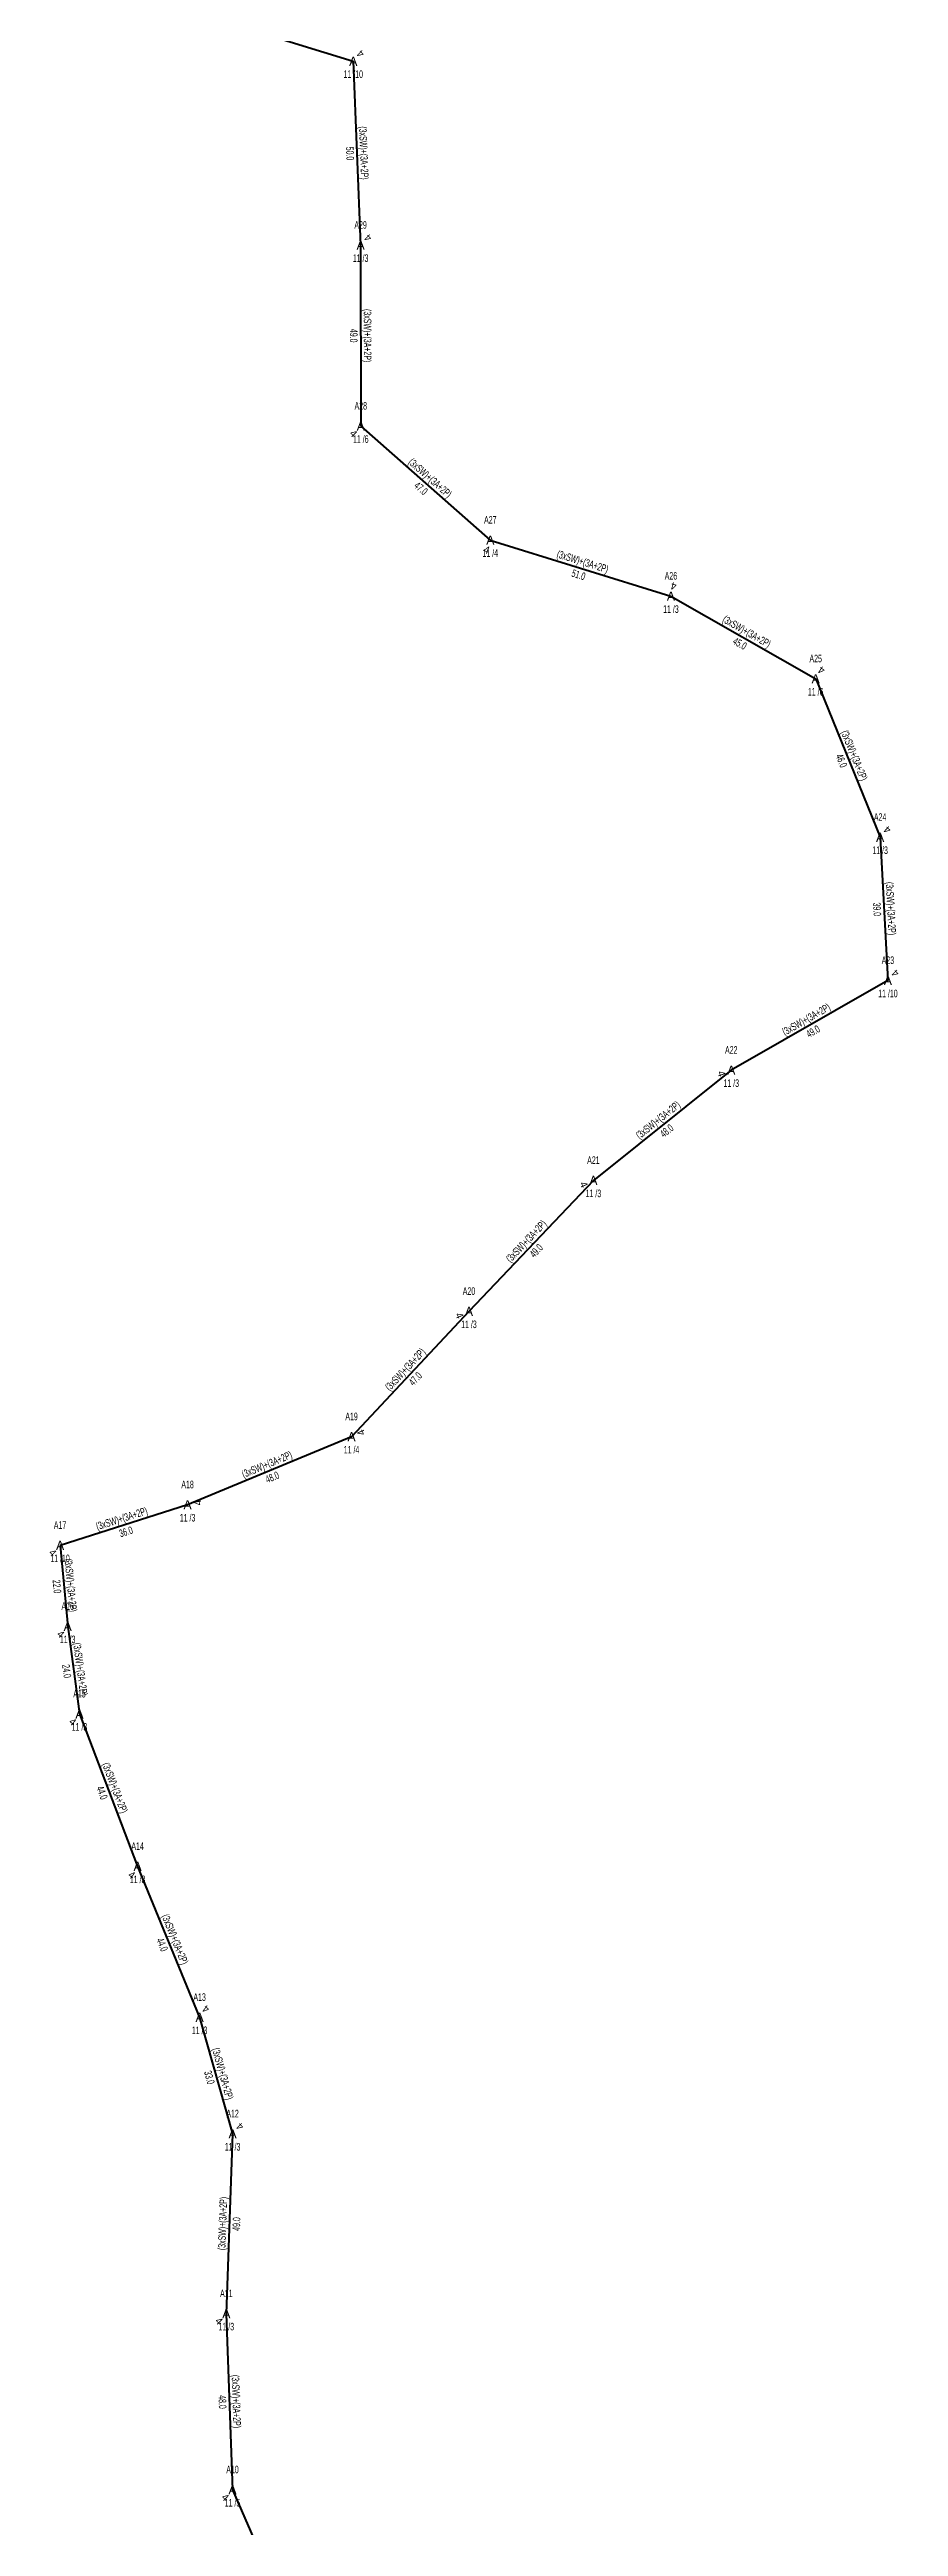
# Model space of a CAD drawing. Header units: millimetres. Extents: x 433713 to 438874, y 4028328 to 4034517.
# Drawn here: x 437490 to 437719, y 4029002 to 4029673 of the extents above; entities that cross this region are included whole.
import ezdxf
from ezdxf.enums import TextEntityAlignment as Align

# ---------------------------------------------------------------- set-up
doc = ezdxf.new("R2010")
doc.units = ezdxf.units.MM
doc.layers.add('DIREK_OG_MEVCUT', color=16, linetype='Continuous', lineweight=25)
doc.layers.add('HAT_OG_HAVAI_MEVCUT', color=48, linetype='Continuous', lineweight=70)
doc.styles.add('Direk', font='B_CAD')
doc.styles.get("Standard").update_dxf_attribs({"font": 'Arial'})

msp = doc.modelspace()

# ---------------------------------------------------------------- linework, layer by layer
at = {"layer": 'HAT_OG_HAVAI_MEVCUT'}
for p, q in [((437529.838099, 4029682.839472), (437571.877895, 4029669.86351)), ((437571.877895, 4029669.86351), (437573.871403, 4029620.052416)), ((437573.871403, 4029620.052416), (437573.913345, 4029571.064932)), ((437573.913345, 4029571.064932), (437608.980388, 4029540.193042)), ((437608.980388, 4029540.193042), (437657.886212, 4029525.02131)), ((437657.886212, 4029525.02131), (437697.073559, 4029502.63027)), ((437697.073559, 4029502.63027), (437714.525835, 4029459.718936)), ((437714.525835, 4029459.718936), (437716.63723, 4029420.935083)), ((437716.63723, 4029420.935083), (437674.224054, 4029396.661203)), ((437674.224054, 4029396.661203), (437636.89558, 4029366.805203)), ((437636.89558, 4029366.805203), (437603.203851, 4029331.346401)), ((437603.203851, 4029331.346401), (437571.415245, 4029297.399256)), ((437571.415245, 4029297.399256), (437527.020482, 4029278.976519)), ((437527.020482, 4029278.976519), (437492.499669, 4029267.982309)), ((437492.499669, 4029267.982309), (437494.559156, 4029246.033249)), ((437494.559156, 4029246.033249), (437497.752951, 4029222.335262)), ((437497.752951, 4029222.335262), (437513.494075, 4029181.047216)), ((437513.494075, 4029181.047216), (437530.27996, 4029140.181048)), ((437530.27996, 4029140.181048), (437539.209755, 4029108.634668)), ((437539.209755, 4029108.634668), (437537.508712, 4029059.947037)), ((437537.508712, 4029059.947037), (437539.188161, 4029012.249151)), ((437539.188161, 4029012.249151), (437557.835943, 4028969.323158))]:
    msp.add_line(p, q, dxfattribs=at)

# ---------------------------------------------------------------- texts
at = {"layer": 'DIREK_OG_MEVCUT', "width": 0.53}
for s, p in [('11 /10', (437571.877895, 4029666.36351)), ('A29', (437573.871403, 4029625.552416)), ('11 /3', (437573.871403, 4029616.552416)), ('A28', (437573.913345, 4029576.564932)), ('11 /6', (437573.913345, 4029567.564932)), ('A27', (437608.980388, 4029545.693042)), ('11 /4', (437608.980388, 4029536.693042)), ('A26', (437657.886212, 4029530.52131)), ('11 /3', (437657.886212, 4029521.52131)), ('A25', (437697.073559, 4029508.13027)), ('11 /6', (437697.073559, 4029499.13027)), ('A24', (437714.525835, 4029465.218936)), ('11 /3', (437714.525835, 4029456.218936)), ('A23', (437716.63723, 4029426.435083)), ('11 /10', (437716.63723, 4029417.435083)), ('A22', (437674.224054, 4029402.161203)), ('11 /3', (437674.224054, 4029393.161203)), ('A21', (437636.89558, 4029372.305203)), ('11 /3', (437636.89558, 4029363.305203)), ('A20', (437603.203851, 4029336.846401)), ('11 /3', (437603.203851, 4029327.846401)), ('A19', (437571.415245, 4029302.899256)), ('11 /4', (437571.415245, 4029293.899256)), ('A18', (437527.020482, 4029284.476519)), ('A17', (437492.499669, 4029273.482309)), ('11 /3', (437527.020482, 4029275.476519)), ('11 /10', (437492.499669, 4029264.482309)), ('A16', (437494.559156, 4029251.533249)), ('11 /3', (437494.559156, 4029242.533249)), ('A15', (437497.752951, 4029227.835262)), ('11 /3', (437497.752951, 4029218.835262)), ('A14', (437513.494075, 4029186.547216)), ('11 /3', (437513.494075, 4029177.547216)), ('A13', (437530.27996, 4029145.681048)), ('11 /3', (437530.27996, 4029136.681048)), ('A12', (437539.209755, 4029114.134668)), ('11 /3', (437539.209755, 4029105.134668)), ('A11', (437537.508712, 4029065.447037)), ('11 /3', (437537.508712, 4029056.447037)), ('A10', (437539.188161, 4029017.749151)), ('11 /5', (437539.188161, 4029008.749151))]:
    msp.add_text(s, height=2.05, dxfattribs=at).set_placement(p, align=Align.MIDDLE_CENTER)
at = {"layer": 'DIREK_OG_MEVCUT', "style": 'Direk'}
for p in [(437571.877895, 4029669.86351), (437573.871403, 4029620.052416), (437573.913345, 4029571.064932), (437608.980388, 4029540.193042), (437657.886212, 4029525.02131), (437697.073559, 4029502.63027), (437714.525835, 4029459.718936), (437716.63723, 4029420.935083), (437674.224054, 4029396.661203), (437636.89558, 4029366.805203), (437603.203851, 4029331.346401), (437571.415245, 4029297.399256), (437527.020482, 4029278.976519), (437492.499669, 4029267.982309), (437494.559156, 4029246.033249), (437497.752951, 4029222.335262), (437513.494075, 4029181.047216), (437530.27996, 4029140.181048), (437539.209755, 4029108.634668), (437537.508712, 4029059.947037), (437539.188161, 4029012.249151)]:
    msp.add_text('A', height=2.5, dxfattribs=at).set_placement(p, align=Align.MIDDLE_CENTER)
at = {"layer": 'DIREK_OG_MEVCUT', "color": 32, "style": 'Direk'}
for rotation, p in [(496.145918, (437573.817803, 4029671.882609)), (495.024528, (437575.850455, 4029622.033162)), (315.024528, (437571.934293, 4029569.084186)), (339.320178, (437607.991581, 4029537.573451)), (525.128514, (437658.604837, 4029527.727521)), (506.065925, (437698.636627, 4029504.953375)), (496.558056, (437716.451169, 4029461.751936)), (495.000001, (437718.617129, 4029422.914982)), (289.326732, (437671.581843, 4029395.73453)), (293.231911, (437634.322615, 4029365.700733)), (293.440363, (437600.634922, 4029330.232577)), (473.440363, (437573.984174, 4029298.51308)), (461.268626, (437529.766503, 4029279.523665)), (315.000001, (437490.51977, 4029266.00241)), (317.680195, (437492.674005, 4029243.962934)), (318.837774, (437495.910009, 4029220.227285)), (325.43471, (437511.905509, 4029178.741471)), (502.902582, (437531.968842, 4029142.414359)), (495.000001, (437541.189654, 4029110.614567)), (315.000001, (437535.528813, 4029057.967138)), (316.008281, (437537.243408, 4029010.234719))]:
    msp.add_text('4', height=2, rotation=rotation, dxfattribs=at).set_placement(p, align=Align.MIDDLE_CENTER)
at = {"layer": 'HAT_OG_HAVAI_MEVCUT', "lineweight": 30, "width": 0.53}
for rotation, p in [(272.291833, (437573.723969, 4029644.991954)), (270.049054, (437574.742374, 4029595.559402)), (318.640354, (437592.008532, 4029556.266978)), (342.764885, (437633.685149, 4029533.419008)), (330.257026, (437677.901579, 4029514.563811)), (292.131847, (437706.587068, 4029481.494832)), (273.116109, (437716.430276, 4029440.373215)), (29.78334, (437695.008428, 4029409.535866)), (38.653462, (437655.028899, 4029382.397)), (46.463819, (437619.433517, 4029349.661293)), (46.880723, (437586.689106, 4029314.95382)), (22.53725, (437548.892072, 4029288.972974)), (17.66567, (437509.502132, 4029274.289331)), (275.360388, (437494.375695, 4029257.087186)), (277.675545, (437496.998438, 4029234.297784)), (290.869417, (437506.417748, 4029201.994042)), (292.330535, (437522.673274, 4029160.937089)), (285.805162, (437535.562722, 4029124.63937)), (87.99902, (437537.509752, 4029084.320532)), (272.016559, (437539.19791, 4029036.128004))]:
    msp.add_text('(3xSW)+(3A+2P)', height=2.05, rotation=rotation, dxfattribs=at).set_placement(p, align=Align.CENTER)
for s, rotation, p in [('50.0', 272.291833, (437572.025329, 4029644.923972)), ('49.0', 270.049054, (437573.042374, 4029595.557946)), ('47.0', 318.640354, (437590.8852, 4029554.990997)), ('51.0', 342.764885, (437633.18145, 4029531.795344)), ('45.0', 330.257026, (437677.058192, 4029513.087769)), ('46.0', 292.131847, (437705.012325, 4029480.854375)), ('39.0', 273.116109, (437714.732789, 4029440.280804)), ('49.0', 29.78334, (437695.852855, 4029408.060419)), ('48.0', 38.653462, (437656.090734, 4029381.069406)), ('49.0', 46.463819, (437620.665914, 4029348.490311)), ('47.0', 46.880723, (437587.929991, 4029313.791837)), ('48.0', 22.53725, (437549.543655, 4029287.402802)), ('36.0', 17.66567, (437510.018018, 4029272.669497)), ('22.0', 275.360388, (437492.68313, 4029256.928372)), ('24.0', 277.675545, (437495.313669, 4029234.070727)), ('44.0', 290.869417, (437504.829277, 4029201.388436)), ('44.0', 292.330535, (437521.100761, 4029160.291175)), ('33.0', 285.805162, (437533.926993, 4029124.176346)), ('49.0', 87.99902, (437539.208715, 4029084.261173)), ('48.0', 272.016559, (437537.498963, 4029036.068184))]:
    msp.add_text(s, height=2.05, rotation=rotation, dxfattribs=at).set_placement(p, align=Align.TOP_CENTER)

doc.saveas('drawing.dxf')
